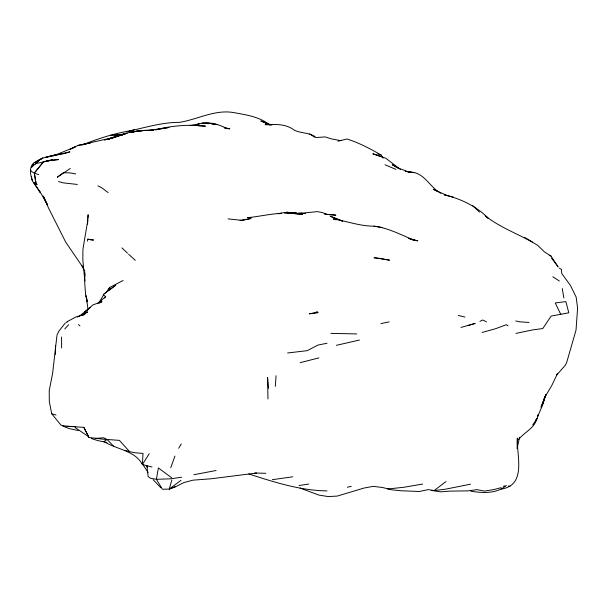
<?xml version="1.0" encoding="UTF-8"?>
<svg xmlns="http://www.w3.org/2000/svg" width="608" height="608" viewBox="0 0 608 608"><rect width="100%" height="100%" fill="white"/><g stroke="black" fill="none" stroke-linecap="round" stroke-linejoin="round"><path stroke-width="0.91" d="M267.968 398.977L267.581 377.408L268.47 388.299M55.351 354.494L55.51 345.557M87.955 218.082L88.13 214.685L87.522 221.928L82.924 249.303L82.848 260.049L84.824 280.957M275.318 386.354L276.07 375.714M87.537 224.124L87.871 219.777M56.932 335.722L52.607 373.365L49.225 390.602L49.301 401.364L51.695 413.729L60.998 425.167L66.606 426.254L83.866 427.348L88.958 437.448L102.714 439.174L119.411 440.367L129.588 451.645L135.006 452.762L143.002 453.424L142.394 464.542L152.023 466.997M87.453 241.163L87.712 239.286L88.35 239.043M519.506 437.228L517.112 448.666L517.355 438.155C516.473 455.384 527.014 485.23 501.091 489.128M171.646 477.797L158.369 467.955L156.423 479.309L162.412 489.258L169.275 489.052L171.806 480.084M544.753 396.834L542.731 403.97L544.897 396.826M170.742 467.772L174.922 456.076M265.742 473.313L256.568 473.054L211.242 478.77L193.04 480.16L184.064 482.516L175.043 487.008L169.275 489.052L180.979 480.358M57 335.038L58.74 331.352L65.079 323.258M99.712 301.538L104.158 293.808L115.824 285.122L108.429 290.73M178.676 448.263L181.29 443.931M107.396 291.308L109.774 287.447L123.128 280.47M149.234 453.72L142.394 464.542C134.763 450.133 116.47 449.654 103.938 441.461L107.084 439.493L113.407 445.968M532.73 424.939L537.1 418.456L538.209 414.664L537.525 416.754L542.42 405.521L545.703 395.276L541.029 407.208L545.916 394.622L544.555 397.647L551.806 385.457L557.612 373.304L556.936 374.817L565.387 365.104L566.588 362.778L576.019 330.152L577.6 308.157L576.141 297.092L570.502 285.562L561.746 273.478L561.427 269.359L559.33 268.166M109.774 287.447L106.21 292.41L104.158 293.808M31.563 166.691L33.797 164.061M518.654 439.432C524.514 431.992 534.204 428.61 537.1 418.456L535.838 419.877M37.286 163.294L52.41 159.896L45.942 161.143L58.596 159.539L49.514 160.421L43.404 161.926L34.329 173.105L35.842 184.042L37.004 184.27L35.842 184.042M34.99 172.216L43.404 161.926M64.782 328.898L68.643 324.71M34.983 162.8C44.354 154.47 58.596 156.18 69.935 151.825L45.661 157.449L57.502 154.174L75.278 146.885L70.118 149.279L78.105 145.396L87.111 143.488L84.512 144.339M35.492 164.19L39.946 159.532L31.373 167.565M100.191 301.804L101.566 300.519M104.318 297.958L105.686 296.674L103.512 294.979M78.918 316.624L90.334 307.367L84.717 312.482M84.451 312.094L93.077 304.821L102.007 301.712L99.005 303.194M97.44 303.46L105.686 296.674M40.523 159.668L42.758 157.913L33.957 162.746C28.538 167.534 30.582 174.914 32.33 180.895L40.409 192.546L39.284 191.178M300.109 488.102L318.904 495.094L328.16 496.576L337.273 496.082L364.139 488.019L373.168 486.37L382.394 487.472L391.712 489.805L400.93 490.755L419.277 491.492L428.29 489.6L434.082 490.588L446.006 481.551M506.327 485.465C496.516 493.97 482.965 493.08 470.858 491.218M70.292 168.439L57.289 177.247L63.186 172.778L69.411 172.816L75.704 173.903M77.262 317.095L87.727 311.904L82.84 314.632M53.147 155.929L54.644 155.124M67.192 321.64L76.008 316.92L84.96 314.275L82.452 315.4M479.925 321.358L482.729 319.99L486.522 321.875M65.816 322.643L67.458 321.898M169.275 489.052L175.21 486.636M81.844 145.16C97.858 138.609 114.555 133.365 131.571 130.538C147.425 126.912 163.218 122.299 179.656 122.352C197.668 119.381 215.255 109.204 233.852 112.617C246.012 114.859 258.446 116.546 268.69 124.055L260.824 120.992L271.084 124.99M109.265 138.829C123.386 132.787 138.495 129.861 153.839 130.188L144.704 130.431L129.466 132.141L144.704 130.431M90.546 142.986L84.223 144.096L114.471 137.264L109.258 138.867L117.329 136.276L111.256 138.312M117.329 136.276L111.629 138.145L120.194 135.424L116.082 135.956L119.86 135.599M128.098 131.594L131.571 130.538M129.968 131.032L134.444 129.671M195.73 124.959C205.99 120.658 217.398 123.644 226.906 128.486L224.192 127.802M121.068 135.166L125.415 133.859L108.68 138.86M104.356 140.152L106.955 139.376M195.654 124.997L199.135 123.979L190.106 125.598M468.031 325.523L475.198 323.418L460.978 327.438M318.926 357.884L300.162 362.672M482.197 332.462L495.497 328.73L506.388 324.702L508.037 325.865M108.794 138.958L110.572 138.487L108.703 138.958M501.114 487.662L493.924 489.554L484.409 491.089L476.968 489.653L467.902 490.869L449.631 491.135L440.534 491.849L431.285 490.436M106.765 139.468L110.36 138.54M337.949 141.2L346.94 139.012C359.077 142.789 370.143 148.694 381.094 155.025L383.131 158.156M155.64 129.755C171.859 125.681 188.868 124.207 205.504 126.137L198.261 125.886M359.434 340.047L336.323 345.329M515.934 333.412L532.395 329.946L542.777 328.548L551.137 316.076L568.792 312.801L565.888 301.598L555.256 302.966L560.857 314.579M347.305 487.259L351.264 486.332M245.609 219.716L250.853 218.523L240.069 220.468M470.508 484.196L445.026 489.273L434.082 490.588M126.988 133.22L123.378 133.996L126.95 133.296M78.105 145.396L87.111 143.488M380.935 323.608L389.188 321.875M503.302 486.294L505.058 485.936M327.028 343.254L318.007 345.04L307.222 350.672L287.584 352.982M132.293 132.255L134.079 131.906M135.858 131.556L138.533 131.032L132.392 132.065M155.595 129.846L169.009 127.475L149.363 130.317M317.824 312.17L309.267 313.834L317.916 312.755L317.824 312.17L316.236 311.912M193.884 474.719L216.106 470.508M422.644 484.074L404.153 487.228L387.577 489.014M292.737 476.809L272.346 479.674M299.098 485.541L308.75 484.029M181.648 477.204L171 478.8L156.423 479.309L150.51 478.283L148.17 476.611L146.908 465.827L147.47 467.552M244.735 219.914L241.832 220.339L228.061 218.888M327.013 490.876C300.147 490.572 274.269 482.144 248.832 473.974M294.394 213.074L305.391 213.552L299.159 213.431L317.33 211.622L322.308 212.542L326.671 214.32L335.882 215.156L324.961 214.183M281.588 213.34C270.074 213.887 258.879 216.592 247.502 217.664L251.188 217.945M284.316 213.096L296.187 212.884L291.764 213.112M95.281 438.406L103.672 437.768L107.084 439.493M299.159 213.431L302.085 213.279L298.429 213.347M281.557 213.53L277.947 213.659L284.088 212.557L302.518 214.388L292.501 213.4M112.495 135.318L110.694 135.364L122.2 134.824M114.296 135.272L121.516 135.082M299.273 213.606L304.213 213.575M202 123.067L208.225 123.15L217.474 124.594L212.017 124.055M330.874 333.366L356.736 333.914M121.448 134.877L116.865 134.786L122.307 134.991M254.767 473.001L256.568 473.054M66.606 426.254L75.073 426.588L75.65 426.915L75.141 427.553L88.586 436.658M293.276 213.127L287.044 212.861L289.773 213.127M410.332 239.073L414.876 240.449C401.485 235.159 388.451 227.871 373.973 226.168C360.004 226.214 346.849 221.145 333.214 218.933L336.133 219.876M408.204 172.178L410.879 172.36M412.657 172.482L414.489 172.611C425.782 175.53 430.798 187.872 440.808 193.298M529.021 322.445L519.825 321.822L515.728 320.956M77.353 184.452L63.012 182.833L58.528 181.549M225.393 128.455L229.862 128.835L224.284 127.672M324.877 214.168L326.671 214.32M205.641 123.424L208.377 123.698M508.242 486.058L510.028 486.233M93.579 239.879L87.712 239.286L93.252 240.251M294.758 213.104L286.642 212.192L293.839 213.157M407.877 171.692L414.443 172.604L405.209 171.304L407.877 171.692L398.772 168.234L392.304 164.738L397.883 168.104M340.845 140.691L331.565 138.913L325.212 136.914L316.107 137.522C309.738 132.179 301.104 133.692 293.983 129.983C285.752 123.622 274.9 124.313 265.096 124.648L272.034 124.883L265.719 123.599L269.975 124.936M373.973 226.168L382.098 227.491M106.947 442.525L97.66 440.564L91.291 438.497M412.323 239.674L417.833 240.867L408.515 238.526M78.288 430.555L68.993 428.541L62.594 426.003M458.257 315.43L464.945 317.042M453.515 197.182L444.205 194.818C460.416 198.656 476.132 206.006 487.943 217.968M125.043 450.368L129.588 451.645M51.695 413.729L56.027 415.044M377.674 153.968L381.094 155.025M549.275 255.504L550.977 256.036L558.114 267.018M34.702 173.288L38.745 174.648M550.977 256.036L544.479 251.91L537.799 245.45C520.722 234.597 501.144 228.54 485.199 215.718L487.912 218.204M342.395 221.168L330.091 216.167L342.479 221.114M385.008 164.753L395.922 169.389M447.184 195.594L433.261 189.24L437.03 191.269M97.972 185.873L101.551 187.621L108.125 192.592M532.555 242.052L524.795 237.5M552.839 276.777L559.352 280.987M309.624 133.859L314.792 137.256M400.414 169.51L385.981 158.323L372.871 153.763L381.36 156.773M78.462 324.581L79.929 325.888M128.622 254.212L135.28 260.368M121.95 247.897L127.475 253.148M472.773 205.641L479.461 212.146M153.132 479.727L160.877 487.76M551.524 258.149L557.954 266.418M30.491 169.868L31.776 171.722L34.329 173.105L35.53 179.459M33.562 182.415L41.412 194.112L47.675 205.215L43.282 195.989L48.518 208.027L65.717 242.166L81.67 265.514L84.831 271.343M142.059 463.372L148.086 472.454M34.056 182.4L35.036 183.92M81.913 265.483L82.916 267.087M83.866 427.348L88.958 437.448M87.202 301.644L85.584 294.591L84.793 283.716L84.778 272.711L84.816 276.374M87.324 301.758L86.123 295.8L88.054 309.54M35.872 181.275L36.214 183.092M562.263 288.557L563.859 297.958M31.601 176.51L31.722 177.468M61.56 336.984L61.628 347.981M380.281 258.43L374.011 257.724L389.553 260.171L380.281 258.43M32.627 180.128L31.586 178.6L32.574 180.12"/></g></svg>
